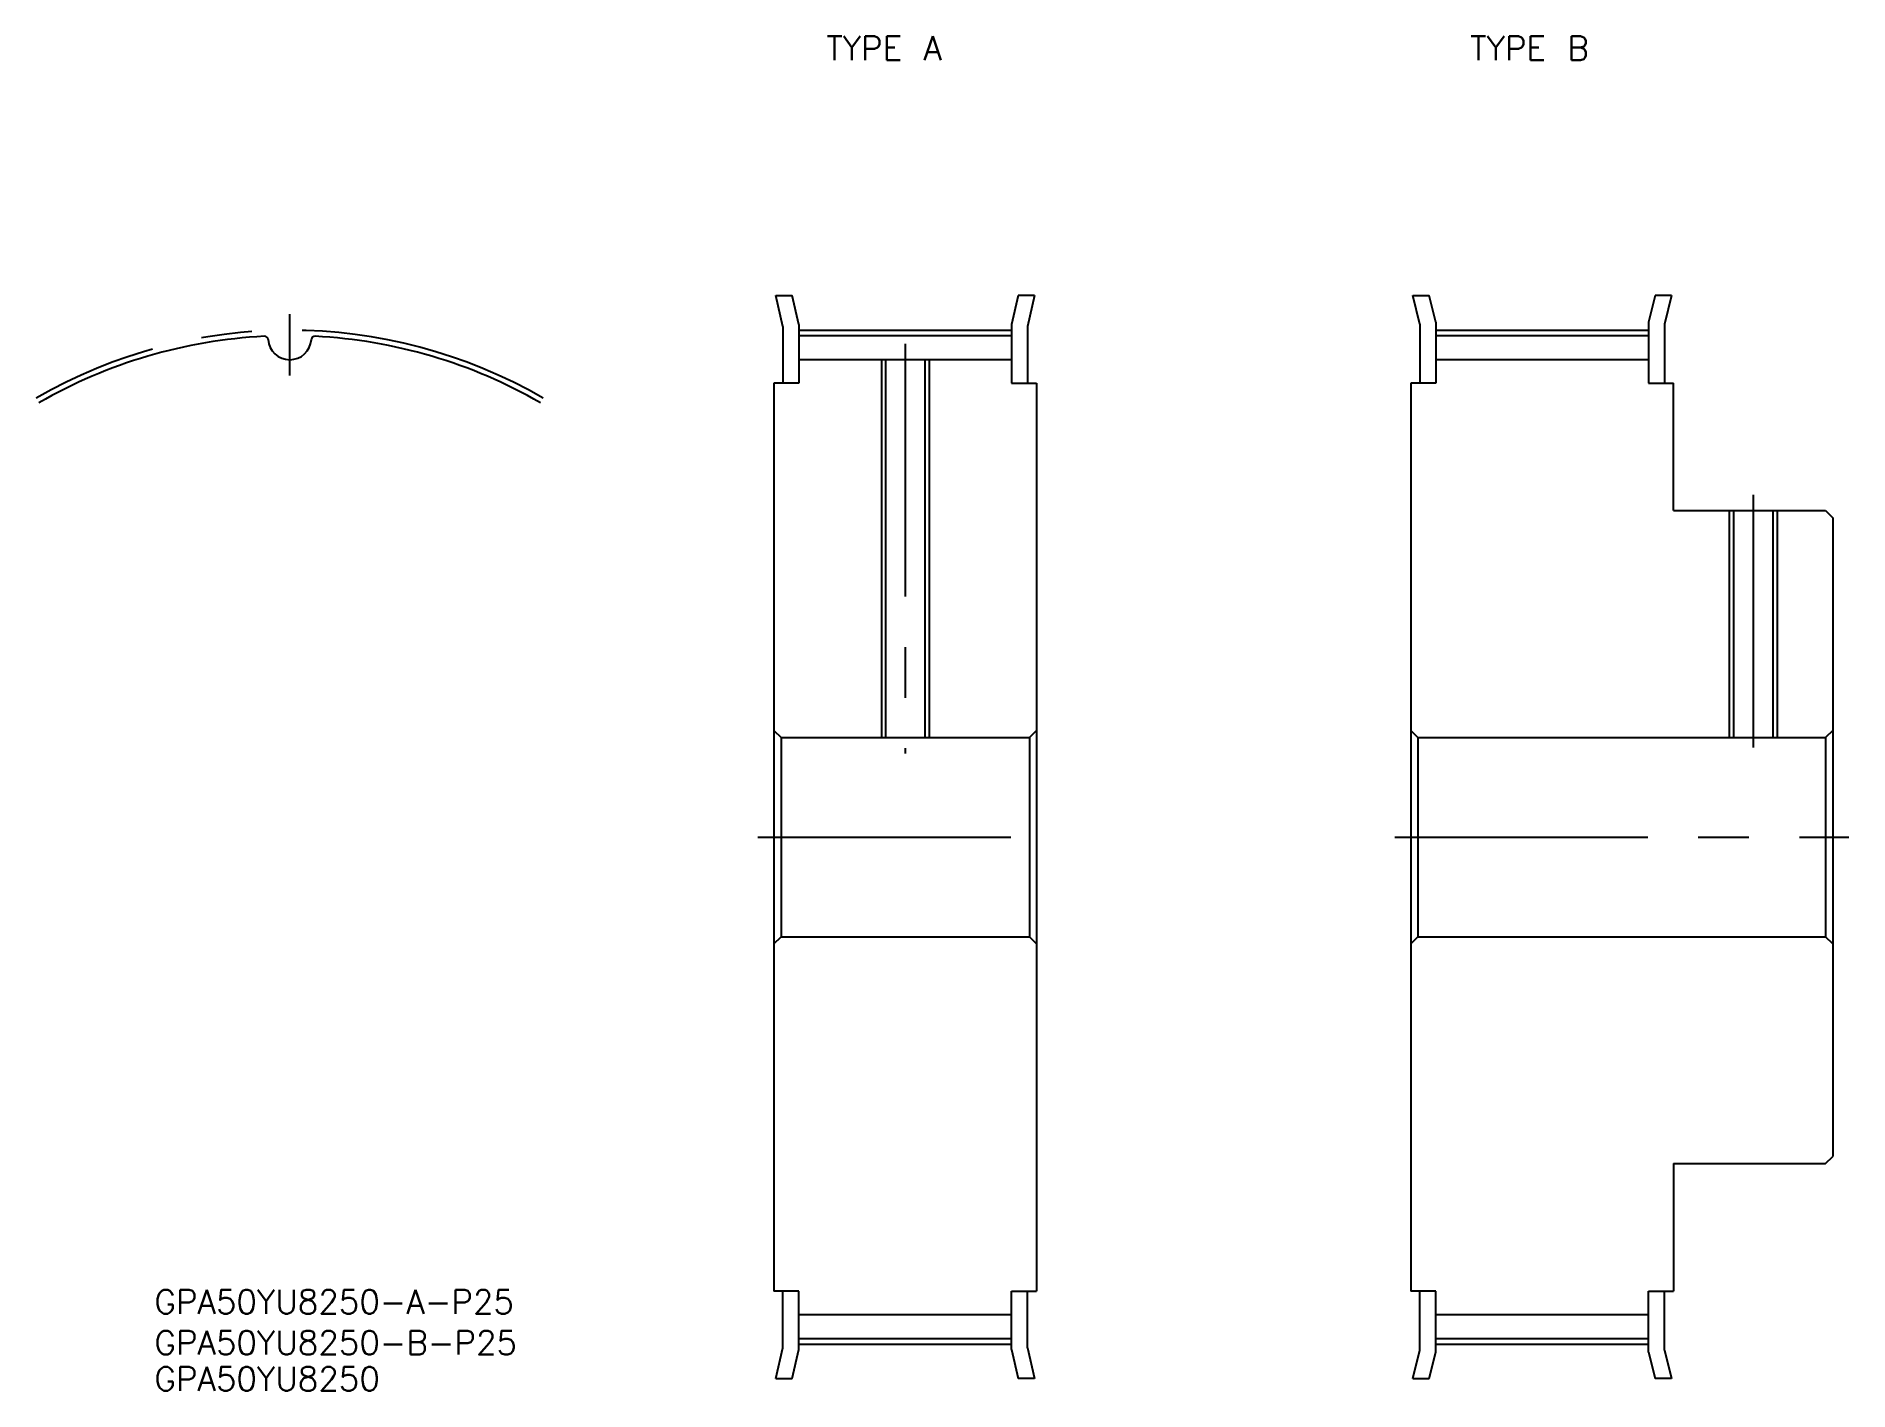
# Model space of a CAD drawing. Extents: x -32 to 196, y -70 to 101.
import ezdxf

# ---------------------------------------------------------------- set-up
doc = ezdxf.new("R2010")
doc.units = 0
doc.linetypes.add('CENTER', pattern=[50.8, 31.75, -6.35, 6.35, -6.35])
doc.layers.get('0').update_dxf_attribs({"linetype": 'CONTINUOUS'})
doc.layers.add('CENTER', color=1, linetype='CENTER')
doc.styles.get("Standard").update_dxf_attribs({"font": 'txt.shx', "height": 3, "bigfont": 'bigfont.shx'})

msp = doc.modelspace()

# ---------------------------------------------------------------- linework, layer by layer
at = {"color": 7, "linetype": 'CONTINUOUS'}
for p, q in [((61.04, 68), (63.09, 68)), ((61.94, 64.13), (61.04, 68)), ((63.94, 64.36), (63.09, 68)), ((91.48, 68), (90.64, 64.36)), ((93.54, 68), (91.48, 68)), ((93.54, 68), (92.64, 64.13)), ((141.02, 68), (143.08, 68)), ((141.92, 64.43), (141.02, 68)), ((143.92, 64.67), (143.08, 68)), ((171.46, 68), (170.62, 64.67)), ((173.52, 68), (171.46, 68)), ((173.52, 68), (172.62, 64.43)), ((61.94, 64.13), (61.94, 57)), ((63.94, 64.36), (63.94, 57)), ((90.64, 64.36), (90.64, 57)), ((92.64, 64.13), (92.64, 57)), ((141.92, 64.43), (141.92, 57)), ((143.92, 64.67), (143.92, 57)), ((170.62, 64.67), (170.62, 57)), ((172.62, 64.43), (172.62, 57)), ((63.94, 62.98), (90.64, 62.98)), ((143.92, 62.98), (170.62, 62.98)), ((63.94, 59.96), (90.64, 59.96)), ((74.83, 59.96), (74.83, 12.5)), ((79.74, 59.96), (79.74, 12.5)), ((143.92, 59.96), (170.62, 59.96)), ((60.79, 57), (60.79, -57)), ((63.94, 57), (60.79, 57)), ((90.64, 57), (93.79, 57)), ((93.79, 57), (93.79, -57)), ((140.77, 57), (140.77, -57)), ((143.92, 57), (140.77, 57)), ((170.62, 57), (173.77, 57)), ((173.77, 41), (173.77, 57)), ((173.77, 41), (192.86, 41)), ((181.31, 41), (181.31, 12.5)), ((186.23, 41), (186.23, 12.5)), ((192.86, 41), (193.77, 40.09)), ((193.77, 40.09), (193.77, -40.09)), ((60.79, 13.41), (61.69, 12.5)), ((61.69, 12.5), (92.88, 12.5)), ((61.69, 12.5), (61.69, -12.5)), ((93.79, 13.41), (92.88, 12.5)), ((92.88, 12.5), (92.88, -12.5)), ((140.77, 13.41), (141.67, 12.5)), ((141.67, 12.5), (192.86, 12.5)), ((141.67, 12.5), (141.67, -12.5)), ((193.77, 13.41), (192.86, 12.5)), ((192.86, 12.5), (192.86, -12.5)), ((60.79, -13.41), (61.69, -12.5)), ((61.69, -12.5), (92.88, -12.5)), ((93.79, -13.41), (92.88, -12.5)), ((140.77, -13.41), (141.67, -12.5)), ((141.67, -12.5), (192.86, -12.5)), ((193.77, -13.41), (192.86, -12.5)), ((192.86, -41), (193.77, -40.09)), ((173.77, -41), (173.77, -57)), ((173.77, -41), (192.86, -41)), ((63.94, -57), (60.79, -57)), ((61.94, -64.14), (61.94, -57)), ((63.94, -64.36), (63.94, -57)), ((90.64, -57), (93.79, -57)), ((90.64, -64.36), (90.64, -57)), ((92.64, -64.14), (92.64, -57)), ((143.92, -57), (140.77, -57)), ((141.92, -64.42), (141.92, -57)), ((143.92, -64.67), (143.92, -57)), ((170.62, -57), (173.77, -57)), ((170.62, -64.67), (170.62, -57)), ((172.62, -64.42), (172.62, -57)), ((63.94, -59.95), (90.64, -59.95)), ((143.92, -59.95), (170.62, -59.95)), ((63.94, -62.97), (90.64, -62.97)), ((143.92, -62.97), (170.62, -62.97)), ((61.04, -68), (61.94, -64.14)), ((63.09, -68), (63.94, -64.36)), ((90.64, -64.36), (91.48, -68)), ((92.64, -64.14), (93.54, -68)), ((141.02, -68), (141.92, -64.42)), ((143.08, -68), (143.92, -64.67)), ((170.62, -64.67), (171.46, -68)), ((172.62, -64.42), (173.52, -68)), ((61.04, -68), (63.09, -68)), ((93.54, -68), (91.48, -68)), ((141.02, -68), (143.08, -68)), ((173.52, -68), (171.46, -68))]:
    msp.add_line(p, q, dxfattribs=at)
at = {"color": 3, "linetype": 'CONTINUOUS'}
for p, q in [((74.29, 59.96), (74.29, 12.5)), ((80.29, 59.96), (80.29, 12.5)), ((180.77, 41), (180.77, 12.5)), ((186.77, 41), (186.77, 12.5))]:
    msp.add_line(p, q, dxfattribs=at)
at = {"color": 7, "linetype": 'CONTINUOUS'}
for centre, radius, start, end in [((0, 0), 62.97, 92.8994, 120), ((-3.16, 62.44), 0.453, 4.1783, 92.8994), ((0, 62.67), 2.72, 184.1783, 355.8217), ((3.16, 62.44), 0.453, 87.1006, 175.8217), ((0, 0), 62.97, 60, 87.1006)]:
    msp.add_arc(centre, radius, start, end, dxfattribs=at)
at = {"layer": 'CENTER', "color": 1, "linetype": 'CENTER'}
for p, q in [((0, 57.95), (0, 65.66)), ((63.94, 63.66), (90.64, 63.66)), ((77.29, 61.96), (77.29, 10.5)), ((143.92, 63.66), (170.62, 63.66)), ((183.77, 43), (183.77, 10.5)), ((58.79, 0), (95.79, 0)), ((138.77, 0), (195.77, 0)), ((63.94, -63.66), (90.64, -63.66)), ((143.92, -63.66), (170.62, -63.66))]:
    msp.add_line(p, q, dxfattribs=at)
msp.add_arc((0, 0), 63.66, 60, 120, dxfattribs=at)

# ---------------------------------------------------------------- texts
at = {"color": 7, "linetype": 'CONTINUOUS'}
for s, p in [('TYPE A', (67.39, 97.57)), ('TYPE B', (148.24, 97.57)), ('GPA50YU8250-A-P25', (-16.98, -59.85)), ('GPA50YU8250-B-P25', (-16.98, -64.98)), ('GPA50YU8250', (-16.98, -69.52))]:
    msp.add_text(s, height=3, dxfattribs=at).set_placement(p)

doc.saveas('drawing.dxf')
